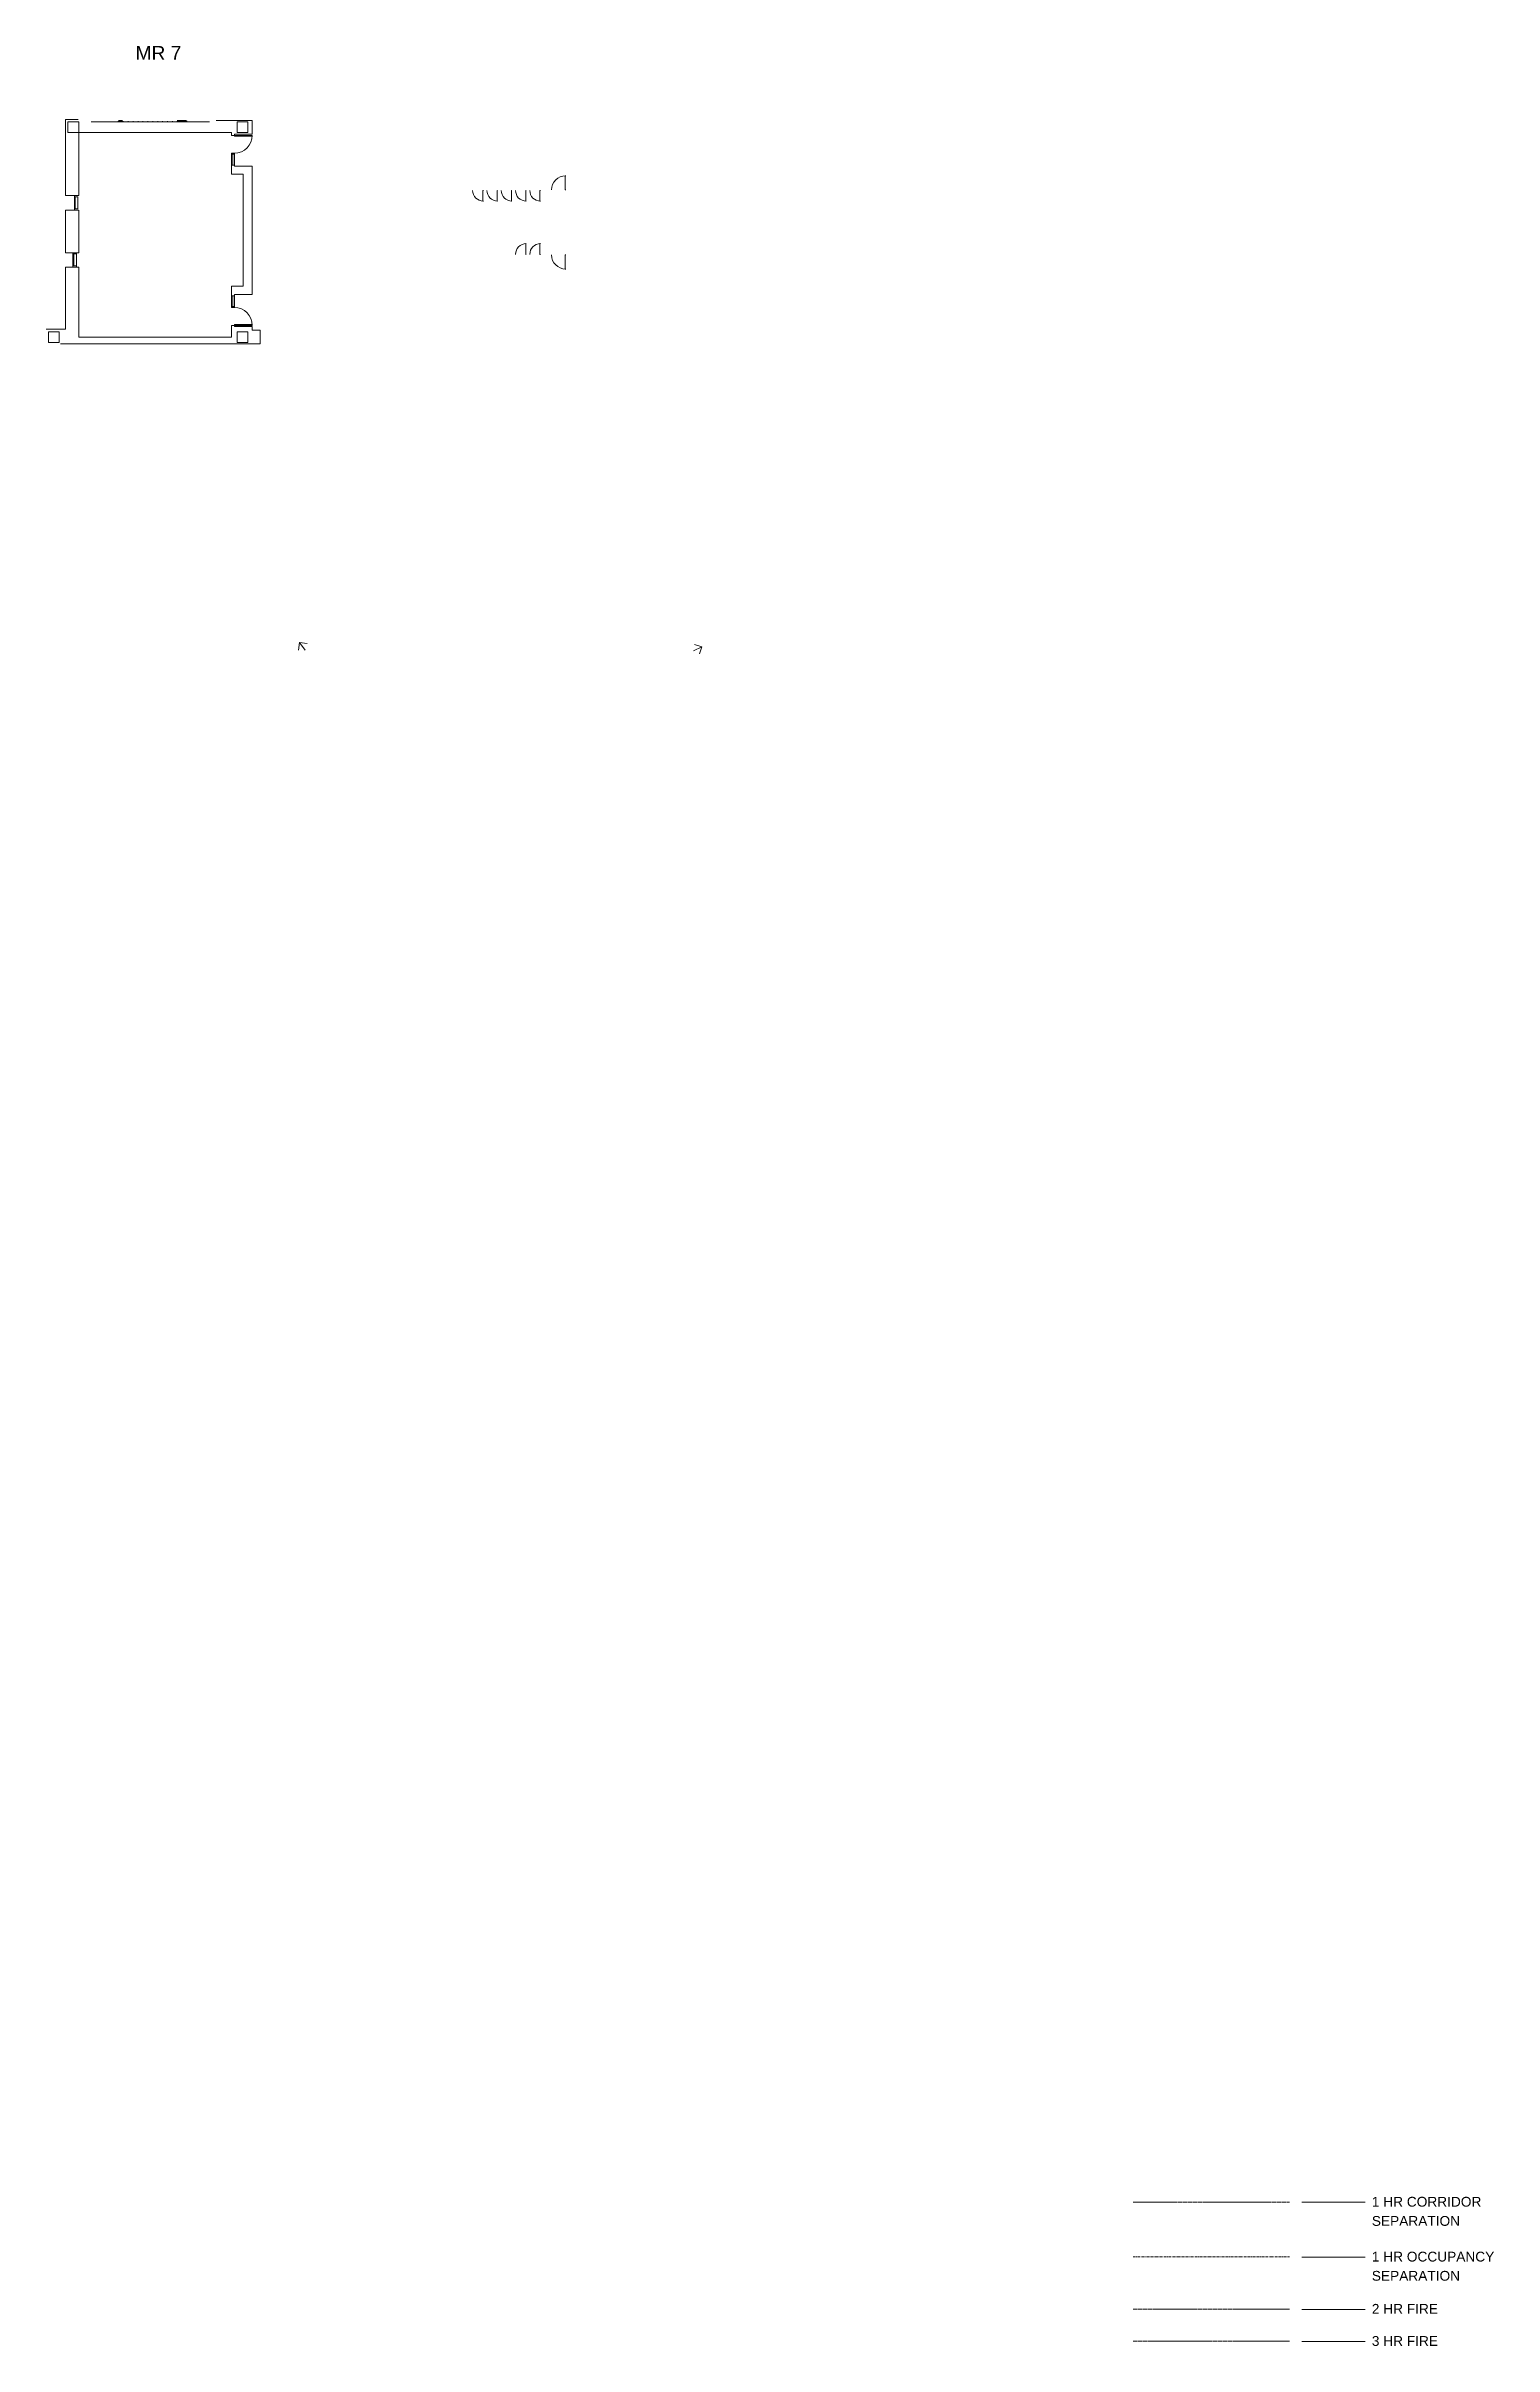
# Model space of a CAD drawing. Header units: inches. Extents: x 2743 to 5987, y -610 to 4544.
import ezdxf

# ---------------------------------------------------------------- set-up
doc = ezdxf.new("R2010")
doc.units = ezdxf.units.IN
doc.header["$LTSCALE"] = 10.2
doc.header["$MEASUREMENT"] = 0
for name, pattern in [('Dash Style-10', [1.097717, 0.548706, -0.07843, 0.07843, -0.07843, 0.07843, -0.07843, 0.07843, -0.07843]), ('Dash Style-11', [1.254578, 0.548706, -0.07843, 0.07843, -0.07843, 0.07843, -0.07843, 0.07843, -0.07843, 0.07843, -0.07843]), ('Dash Style-8', [0.274353, 0.195923, -0.07843]), ('Dash Style-9', [0.972137, 0.548706, -0.15686, 0.109711, -0.15686])]:
    doc.linetypes.add(name, pattern=pattern)
doc.layers.get('0').update_dxf_attribs({"color": 4, "lineweight": 15})
for name, color, linetype, lineweight in [('04FIREPART', 6, 'Continuous', 15), ('04MATCH', 21, 'Continuous', 15), ('A-WALL-FULL_DEMO', 14, 'Continuous', 15), ('ARDOOR', 5, 'Continuous', 15), ('ARDOOR-I', 5, 'Continuous', 15), ('ARPARTITION', 6, 'Continuous', 15), ('ARSTAIR', 6, 'Continuous', 15), ('ARWALL', 7, 'Continuous', 15), ('ARWINDOW', 5, 'Continuous', 15), ('COLUMN', 6, 'Continuous', 15), ('CORE', 7, 'Continuous', 15), ('None', 7, 'Continuous', 5)]:
    doc.layers.add(name, color=color, linetype=linetype, lineweight=lineweight)
doc.layers.get('0').freeze()
doc.styles.add('Arial', font='Arial')

# ---------------------------------------------------------------- blocks, each defined once
blk = doc.blocks.new('Group-11-1')
at = {"layer": 'ARDOOR', "color": 7, "linetype": 'Continuous', "lineweight": 15}
for p, q in [((524.725, 1049.119), (524.725, 1051.063)), ((524.725, 1051.063), (564.677, 1051.063)), ((564.725, 1049.119), (524.725, 1049.119))]:
    blk.add_line(p, q, dxfattribs=at)
blk.add_arc((524.725, 1049.119), 39.996, 0, 90, dxfattribs=at)
blk = doc.blocks.new('Group-12-1')
at = {"layer": 'ARDOOR', "color": 7, "linetype": 'Continuous', "lineweight": 15}
for p, q in [((524.725, 1475.119), (524.725, 1473.175)), ((564.725, 1475.119), (524.725, 1475.119)), ((524.725, 1473.175), (564.677, 1473.175))]:
    blk.add_line(p, q, dxfattribs=at)
blk.add_arc((524.725, 1475.119), 39.996, 270, 0, dxfattribs=at)
blk = doc.blocks.new('B$2424')
at = {"layer": 'CORE', "color": 7, "linetype": 'Continuous', "lineweight": 15}
blk.add_lwpolyline([(-12, -12), (12, -12), (12, 12), (-12, 12)], close=True, dxfattribs=at)
blk = doc.blocks.new('Group-13-1')
at = {"layer": 'ARSTAIR', "color": 7, "linetype": 'Continuous', "lineweight": 15}
for p, q in [((396.881, 1508.119), (415.88, 1508.119)), ((396.881, 1506.619), (415.88, 1506.619)), ((417.38, 1505.119), (418.88, 1505.119))]:
    blk.add_line(p, q, dxfattribs=at)
for radius in [3, 1.5]:
    blk.add_arc((415.88, 1505.119), radius, 0, 90, dxfattribs=at)
blk = doc.blocks.new('Group-14-1')
at = {"layer": 'ARSTAIR', "color": 7, "linetype": 'Continuous', "lineweight": 15}
for p, q in [((265.382, 1505.119), (263.882, 1505.119)), ((273.881, 1508.119), (266.882, 1508.119)), ((273.881, 1506.619), (266.882, 1506.619))]:
    blk.add_line(p, q, dxfattribs=at)
for radius in [3, 1.5]:
    blk.add_arc((266.882, 1505.119), radius, 90, 180, dxfattribs=at)
blk = doc.blocks.new('Group-15-1')
at = {"layer": 'ARDOOR', "color": 7, "linetype": 'Continuous', "lineweight": 15}
for p, q in [((166.142, 1340.004), (166.142, 1307.737)), ((166.142, 1337.504), (174.142, 1337.504)), ((166.142, 1310.237), (174.142, 1310.237)), ((168.142, 1337.504), (168.142, 1310.237)), ((174.142, 1337.129), (174.142, 1310.612)), ((162.898, 1212.13), (162.898, 1179.863)), ((162.898, 1209.63), (170.898, 1209.63)), ((164.898, 1209.63), (164.898, 1182.363)), ((170.898, 1212.13), (170.898, 1179.863)), ((162.898, 1182.363), (170.898, 1182.363))]:
    blk.add_line(p, q, dxfattribs=at)
at = {"layer": 'ARDOOR-I', "color": 7, "linetype": 'Continuous', "lineweight": 15}
for p, q in [((518.475, 1408.619), (518.475, 1432.619)), ((521.6, 1408.619), (521.6, 1432.619)), ((524.725, 1408.619), (524.725, 1432.619)), ((518.475, 1115.619), (518.475, 1091.619)), ((521.6, 1115.619), (521.6, 1091.619)), ((524.725, 1115.619), (524.725, 1091.619))]:
    blk.add_line(p, q, dxfattribs=at)
at = {"layer": 'ARSTAIR', "color": 7, "linetype": 'Continuous', "lineweight": 15}
for p, q in [((275.881, 1506.619), (275.881, 1505.119)), ((286.881, 1506.619), (286.881, 1505.119)), ((297.881, 1506.619), (297.881, 1505.119)), ((308.881, 1506.619), (308.881, 1505.119)), ((319.881, 1506.619), (319.881, 1505.119)), ((330.881, 1506.619), (330.881, 1505.119)), ((341.881, 1506.619), (341.881, 1505.119)), ((352.881, 1506.619), (352.881, 1505.119)), ((363.881, 1506.619), (363.881, 1505.119)), ((374.881, 1506.619), (374.881, 1505.119)), ((385.881, 1506.619), (385.881, 1505.119)), ((396.881, 1506.619), (396.881, 1505.119))]:
    blk.add_line(p, q, dxfattribs=at)
at = {"layer": 'ARWALL', "color": 7, "linetype": 'Continuous', "lineweight": 15}
for p, q in [((146.631, 1510.369), (174.651, 1510.369)), ((146.631, 1340.004), (146.631, 1510.369)), ((203.87, 1505.119), (468.881, 1505.119)), ((203.87, 1505.119), (468.881, 1505.119)), ((484.131, 1508.369), (564.725, 1508.369)), ((564.725, 1508.369), (564.725, 1477.869)), ((175.898, 1481.119), (518.475, 1481.119)), ((175.898, 1340.015), (175.898, 1481.119)), ((518.475, 1481.119), (518.475, 1475.119)), ((524.725, 1475.119), (518.475, 1475.119)), ((524.725, 1475.119), (524.725, 1477.869)), ((564.725, 1477.869), (524.725, 1477.869)), ((524.725, 1435.119), (518.475, 1435.119)), ((518.475, 1435.119), (518.475, 1432.619)), ((524.725, 1432.619), (518.475, 1432.619)), ((518.475, 1408.619), (518.475, 1387.869)), ((524.725, 1408.619), (518.475, 1408.619)), ((524.725, 1432.619), (524.725, 1435.119)), ((524.725, 1405.869), (524.725, 1408.619)), ((564.725, 1405.869), (524.725, 1405.869)), ((564.725, 1405.869), (564.725, 1118.369)), ((544.725, 1387.869), (518.475, 1387.869)), ((544.725, 1387.869), (544.725, 1136.838)), ((146.631, 1212.119), (146.631, 1307.737)), ((146.631, 1307.737), (175.898, 1307.737)), ((146.642, 1340.004), (175.898, 1340.015)), ((175.898, 1212.13), (175.898, 1307.748)), ((146.642, 1212.119), (175.898, 1212.119)), ((146.631, 1040.369), (146.631, 1179.852)), ((146.631, 1179.852), (175.898, 1179.852)), ((175.898, 1023.119), (175.898, 1179.852)), ((544.725, 1136.838), (518.475, 1136.838)), ((518.475, 1115.619), (518.475, 1136.838)), ((524.725, 1115.619), (518.475, 1115.619)), ((524.725, 1091.619), (518.475, 1091.619)), ((518.475, 1089.119), (518.475, 1091.619)), ((524.725, 1089.119), (518.475, 1089.119)), ((564.725, 1118.369), (524.725, 1118.369)), ((524.725, 1118.369), (524.725, 1115.619)), ((524.725, 1091.619), (524.725, 1089.119)), ((146.631, 1040.369), (102.631, 1040.369)), ((146.631, 1040.369), (102.631, 1040.369)), ((146.631, 1040.369), (102.631, 1040.369)), ((518.475, 1023.119), (518.475, 1049.119)), ((524.725, 1049.119), (518.475, 1049.119)), ((524.725, 1049.119), (524.725, 1046.369)), ((524.725, 1046.369), (564.74, 1046.369)), ((564.74, 1038.38), (564.74, 1046.369)), ((564.74, 1038.38), (582.74, 1038.38)), ((582.74, 1007.88), (582.74, 1038.38)), ((135.142, 1007.88), (576.142, 1007.88)), ((135.142, 1007.88), (582.74, 1007.88)), ((175.898, 1023.119), (518.475, 1023.119))]:
    blk.add_line(p, q, dxfattribs=at)
at = {"layer": 'ARWINDOW', "color": 7, "linetype": 'Continuous', "lineweight": 15}
for p, q in [((166.142, 1340.004), (174.142, 1340.004)), ((166.142, 1307.737), (174.142, 1307.737)), ((162.898, 1212.13), (170.898, 1212.13)), ((162.898, 1179.863), (170.898, 1179.863))]:
    blk.add_line(p, q, dxfattribs=at)
at = {"layer": 'ARDOOR', "color": 7}
for name in ['Group-12-1', 'Group-11-1']:
    blk.add_blockref(name, (0, 0), dxfattribs=at)
at = {"layer": 'ARSTAIR', "color": 7}
for name in ['Group-14-1', 'Group-13-1']:
    blk.add_blockref(name, (0, 0), dxfattribs=at)
at = {"layer": 'COLUMN', "color": 7}
for p in [(163.898, 1493.13), (542.892, 1493.13), (542.892, 1493.13), (119.892, 1023.13), (542.892, 1023.13)]:
    blk.add_blockref('B$2424', p, dxfattribs=at)
blk = doc.blocks.new('Group-16-1')
at = {"layer": 'ARPARTITION', "color": 4, "linetype": 'Continuous', "lineweight": 15}
for p, q in [((1177.459, 1208.384), (1177.459, 1232.384)), ((1178.625, 1232.384), (1177.459, 1232.384)), ((1178.625, 1208.384), (1177.459, 1208.384))]:
    blk.add_line(p, q, dxfattribs=at)
blk.add_arc((1178.625, 1208.384), 23.998, 90, 180, dxfattribs=at)
blk = doc.blocks.new('Group-17-1')
at = {"layer": 'ARPARTITION', "color": 4, "linetype": 'Continuous', "lineweight": 15}
for p, q in [((1209.459, 1208.384), (1209.459, 1232.384)), ((1210.625, 1232.384), (1209.459, 1232.384)), ((1210.625, 1208.384), (1209.459, 1208.384))]:
    blk.add_line(p, q, dxfattribs=at)
blk.add_arc((1210.625, 1208.384), 23.998, 90, 180, dxfattribs=at)
blk = doc.blocks.new('Group-18-1')
at = {"layer": 'ARPARTITION', "color": 4, "linetype": 'Continuous', "lineweight": 15}
for p, q in [((1265.82, 1207.384), (1265.82, 1175.385)), ((1267.375, 1207.384), (1265.82, 1207.384)), ((1267.375, 1175.385), (1265.82, 1175.385))]:
    blk.add_line(p, q, dxfattribs=at)
blk.add_arc((1267.375, 1207.384), 31.996, 180, 270, dxfattribs=at)
blk = doc.blocks.new('Group-19-1')
at = {"layer": 'ARPARTITION', "color": 4, "linetype": 'Continuous', "lineweight": 15}
for p, q in [((1265.82, 1352.634), (1265.82, 1384.633)), ((1267.375, 1384.633), (1265.82, 1384.633)), ((1267.375, 1352.634), (1265.82, 1352.634))]:
    blk.add_line(p, q, dxfattribs=at)
blk.add_arc((1267.375, 1352.634), 31.996, 90, 180, dxfattribs=at)
blk = doc.blocks.new('Group-20-1')
at = {"layer": 'ARPARTITION', "color": 4, "linetype": 'Continuous', "lineweight": 15}
for p, q in [((1209.459, 1351.634), (1209.459, 1327.634)), ((1210.625, 1351.634), (1209.459, 1351.634)), ((1210.625, 1327.634), (1209.459, 1327.634))]:
    blk.add_line(p, q, dxfattribs=at)
blk.add_arc((1210.625, 1351.634), 23.998, 180, 270, dxfattribs=at)
blk = doc.blocks.new('Group-21-1')
at = {"layer": 'ARPARTITION', "color": 4, "linetype": 'Continuous', "lineweight": 15}
for p, q in [((1177.459, 1351.634), (1177.459, 1327.634)), ((1178.625, 1351.634), (1177.459, 1351.634)), ((1178.625, 1327.634), (1177.459, 1327.634))]:
    blk.add_line(p, q, dxfattribs=at)
blk.add_arc((1178.625, 1351.634), 23.998, 180, 270, dxfattribs=at)
blk = doc.blocks.new('Group-22-1')
at = {"layer": 'ARPARTITION', "color": 4, "linetype": 'Continuous', "lineweight": 15}
for p, q in [((1145.459, 1351.634), (1145.459, 1327.634)), ((1146.625, 1351.634), (1145.459, 1351.634)), ((1146.625, 1327.634), (1145.459, 1327.634))]:
    blk.add_line(p, q, dxfattribs=at)
blk.add_arc((1146.625, 1351.634), 23.998, 180, 270, dxfattribs=at)
blk = doc.blocks.new('Group-23-1')
at = {"layer": 'ARPARTITION', "color": 4, "linetype": 'Continuous', "lineweight": 15}
for p, q in [((1113.459, 1351.634), (1113.459, 1327.634)), ((1114.625, 1351.634), (1113.459, 1351.634)), ((1114.625, 1327.634), (1113.459, 1327.634))]:
    blk.add_line(p, q, dxfattribs=at)
blk.add_arc((1114.625, 1351.634), 23.998, 180, 270, dxfattribs=at)
blk = doc.blocks.new('Group-24-1')
at = {"layer": 'ARPARTITION', "color": 4, "linetype": 'Continuous', "lineweight": 15}
for p, q in [((1081.459, 1351.634), (1081.459, 1327.634)), ((1082.625, 1351.634), (1081.459, 1351.634)), ((1082.625, 1327.634), (1081.459, 1327.634))]:
    blk.add_line(p, q, dxfattribs=at)
blk.add_arc((1082.625, 1351.634), 23.998, 180, 270, dxfattribs=at)
blk = doc.blocks.new('2G (2D)')
at = {"layer": 'ARPARTITION', "color": 7}
for name in ['Group-24-1', 'Group-23-1', 'Group-22-1', 'Group-21-1', 'Group-20-1', 'Group-19-1', 'Group-16-1', 'Group-17-1', 'Group-18-1']:
    blk.add_blockref(name, (0, 0), dxfattribs=at)
at = {"layer": 'None', "color": 7}
blk.add_blockref('Group-15-1', (0, 0), dxfattribs=at)
blk = doc.blocks.new('FRSEPLBL')
at = {"color": 4, "linetype": 'Continuous', "lineweight": 15}
for p, q in [((6663.8, 437), (6805.8, 437)), ((6663.8, 314), (6805.8, 314)), ((6663.8, 197), (6805.8, 197)), ((6663.8, 125), (6805.8, 125))]:
    blk.add_line(p, q, dxfattribs=at)
at = {"color": 4, "linetype": 'Dash Style-8', "lineweight": 15}
blk.add_lwpolyline([(6285.5, 437.4), (6635.9, 437.4)], dxfattribs=at)
at = {"color": 4, "linetype": 'Dash Style-9', "lineweight": 15}
blk.add_lwpolyline([(6285.5, 314.4), (6635.9, 314.4)], dxfattribs=at)
at = {"color": 4, "linetype": 'Dash Style-10', "lineweight": 15}
blk.add_lwpolyline([(6285.5, 197.4), (6635.9, 197.4)], dxfattribs=at)
at = {"color": 4, "linetype": 'Dash Style-11', "lineweight": 15}
blk.add_lwpolyline([(6285.5, 125.4), (6635.9, 125.4)], dxfattribs=at)
at = {"color": 7, "attachment_point": 1, "line_spacing_factor": 0.96736, "style": 'Arial'}
for s, insert, char_height in [('1 HR CORRIDOR', (6820.5, 449.2), 21.962), ('SEPARATION', (6820.5, 406.2), 21.96), ('1 HR OCCUPANCY', (6820.5, 326.2), 21.962), ('SEPARATION', (6820.5, 283.2), 21.96), ('2 HR FIRE', (6820.5, 209.2), 21.96), ('3 HR FIRE', (6820.5, 137.2), 21.96)]:
    blk.add_mtext(s, dxfattribs=dict(at, insert=insert, char_height=char_height))
blk = doc.blocks.new('Group-25-1')
at = {"color": 4, "linetype": 'Continuous', "lineweight": 15}
blk.add_line((310.821, -908.893), (323.537, -925.605), dxfattribs=at)
blk.add_lwpolyline([(308.537, -925.709), (310.821, -908.893), (327.637, -911.176)], dxfattribs=at)
blk = doc.blocks.new('Group-26-1')
at = {"color": 4, "linetype": 'Continuous', "lineweight": 15}
blk.add_line((1212.071, -918.324), (1193.288, -927.715), dxfattribs=at)
blk.add_lwpolyline([(1195.972, -912.957), (1212.071, -918.324), (1206.705, -934.424)], dxfattribs=at)

msp = doc.modelspace()

# ---------------------------------------------------------------- block references
at = {"layer": '04FIREPART', "color": 7}
msp.add_blockref('FRSEPLBL', (-1107.1, -725), dxfattribs=at)
at = {"layer": '04MATCH', "color": 7}
for name in ['Group-25-1', 'Group-26-1']:
    msp.add_blockref(name, (2999.9, 4116.3), dxfattribs=at)
at = {"layer": 'COLUMN', "color": 7}
msp.add_blockref('2G (2D)', (2640, 2869.1), dxfattribs=at)

# ---------------------------------------------------------------- texts
at = {"layer": 'A-WALL-FULL_DEMO', "color": 7, "insert": (2994.5, 4594.1), "char_height": 30.79, "attachment_point": 2, "line_spacing_factor": 0.96736, "style": 'Arial'}
msp.add_mtext('\\PMR 7', dxfattribs=at)

doc.saveas('drawing.dxf')
